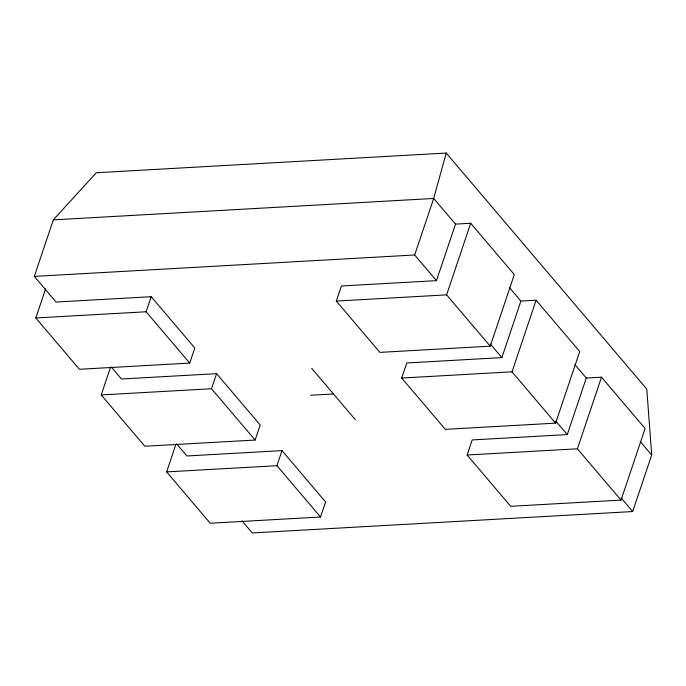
<?xml version="1.0" encoding="UTF-8"?>
<svg xmlns="http://www.w3.org/2000/svg" width="686" height="686" viewBox="0 0 686 686"><rect width="100%" height="100%" fill="white"/><g stroke="black" fill="none" stroke-linecap="round" stroke-linejoin="round"><path stroke-width="1.03" d="M53.319 219.863L96.28 172.743L446.217 153.055L433.689 198.46L414.67 254.986L436.468 280.643L455.495 224.116L433.689 198.46L53.319 219.863L34.3 276.389L56.098 302.046L151.194 296.695L194.798 348.008L189.722 363.083L79.413 369.282L35.809 317.97L45.653 288.729M111.286 366.984L121.499 379.006L216.596 373.664L260.2 424.977L255.123 440.043L144.815 446.252L101.219 394.939L110.377 367.713M189.722 363.083L146.118 311.77L151.194 296.695M176.688 443.953L186.909 455.976L281.997 450.625L325.601 501.938L320.525 517.012L210.216 523.221L166.621 471.908L175.779 444.682M255.123 440.043L211.52 388.739L216.596 373.664M320.525 517.012L276.921 465.7L281.997 450.625M455.495 224.116L470.707 223.267L514.311 274.572L490.216 346.173L379.907 352.381L336.303 301.068L341.379 285.993L436.468 280.643M520.897 301.085L536.109 300.228L579.713 351.541L555.617 423.142L445.308 429.35L401.704 378.037L406.781 362.963L501.869 357.612L520.897 301.085L509.312 287.46M490.216 346.173L446.612 294.86L470.707 223.267M586.298 378.055L601.511 377.197L645.114 428.51L621.019 500.111L510.71 506.311L467.106 455.007L472.182 439.932L567.271 434.581L586.298 378.055L574.714 364.42M555.617 423.142L512.013 371.829L536.109 300.228M621.019 500.111L577.415 448.798L601.511 377.197M242.089 520.923L252.311 532.945L632.681 511.55L651.7 455.024L646.787 389.091L446.217 153.055M34.3 276.389L414.67 254.986M35.809 317.97L146.118 311.77M336.303 301.068L446.612 294.86M101.219 394.939L211.52 388.739M401.704 378.037L512.013 371.829M310.664 395.247L333.49 393.97M166.621 471.908L276.921 465.7M467.106 455.007L577.415 448.798M640.115 441.39L651.7 455.024M490.293 343.986L501.869 357.612M555.694 420.947L567.271 434.581M621.096 497.916L632.681 511.55M311.684 368.313L355.288 419.626"/></g></svg>
